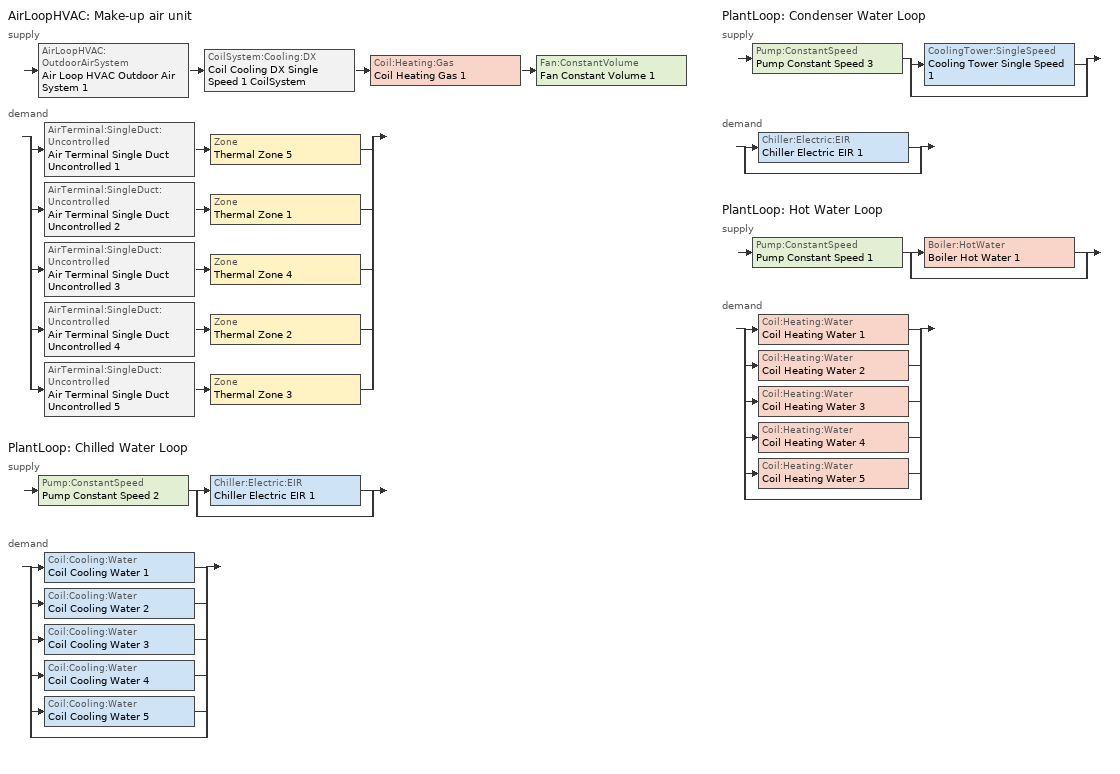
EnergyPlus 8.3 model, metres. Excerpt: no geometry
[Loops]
AirLoopHVAC 'Make-up air unit'
 supply: AirLoopHVAC:OutdoorAirSystem 'Air Loop HVAC Outdoor Air System 1' > CoilSystem:Cooling:DX 'Coil Cooling DX Single Speed 1 CoilSystem' > Coil:Heating:Gas 'Coil Heating Gas 1' > Fan:ConstantVolume 'Fan Constant Volume 1'
 demand: split
  | AirTerminal:SingleDuct:Uncontrolled 'Air Terminal Single Duct Uncontrolled 1' > Zone 'Thermal Zone 5'
  | AirTerminal:SingleDuct:Uncontrolled 'Air Terminal Single Duct Uncontrolled 2' > Zone 'Thermal Zone 1'
  | AirTerminal:SingleDuct:Uncontrolled 'Air Terminal Single Duct Uncontrolled 3' > Zone 'Thermal Zone 4'
  | AirTerminal:SingleDuct:Uncontrolled 'Air Terminal Single Duct Uncontrolled 4' > Zone 'Thermal Zone 2'
  | AirTerminal:SingleDuct:Uncontrolled 'Air Terminal Single Duct Uncontrolled 5' > Zone 'Thermal Zone 3'
PlantLoop 'Chilled Water Loop'
 supply: Pump:ConstantSpeed 'Pump Constant Speed 2' > split
  | Chiller:Electric:EIR 'Chiller Electric EIR 1'
  | bypass
 demand: split
  | Coil:Cooling:Water 'Coil Cooling Water 1'
  | Coil:Cooling:Water 'Coil Cooling Water 2'
  | Coil:Cooling:Water 'Coil Cooling Water 3'
  | Coil:Cooling:Water 'Coil Cooling Water 4'
  | Coil:Cooling:Water 'Coil Cooling Water 5'
  | bypass
PlantLoop 'Condenser Water Loop'
 supply: Pump:ConstantSpeed 'Pump Constant Speed 3' > split
  | CoolingTower:SingleSpeed 'Cooling Tower Single Speed 1'
  | bypass
 demand: split
  | Chiller:Electric:EIR 'Chiller Electric EIR 1'
  | bypass
PlantLoop 'Hot Water Loop'
 supply: Pump:ConstantSpeed 'Pump Constant Speed 1' > split
  | Boiler:HotWater 'Boiler Hot Water 1'
  | bypass
 demand: split
  | Coil:Heating:Water 'Coil Heating Water 1'
  | Coil:Heating:Water 'Coil Heating Water 2'
  | Coil:Heating:Water 'Coil Heating Water 3'
  | Coil:Heating:Water 'Coil Heating Water 4'
  | Coil:Heating:Water 'Coil Heating Water 5'
  | bypass
[ZoneControl:Thermostat] Control Object Type 1=ThermostatSetpoint:DualSetpoint; Control Name 1=Small Office Thermostat
Name | Zone or ZoneList | Control Type Schedule
Thermal Zone 1 Thermostat | Thermal Zone 1 | Thermal Zone 1 Thermostat Schedule
Thermal Zone 2 Thermostat | Thermal Zone 2 | Thermal Zone 2 Thermostat Schedule
Thermal Zone 3 Thermostat | Thermal Zone 3 | Thermal Zone 3 Thermostat Schedule
Thermal Zone 4 Thermostat | Thermal Zone 4 | Thermal Zone 4 Thermostat Schedule
Thermal Zone 5 Thermostat | Thermal Zone 5 | Thermal Zone 5 Thermostat Schedule
[ThermostatSetpoint:DualSetpoint]
Small Office Thermostat: Heating Setpoint Temperature Schedule=Small Office HtgSetp; Cooling Setpoint Temperature Schedule=Small Office ClgSetp
[Fan:ConstantVolume] Availability Schedule=Always On Discrete; Maximum Flow Rate {m3/s}=AutoSize; Motor Efficiency=0.9; Motor In Airstream Fraction=1
Name | Fan Total Efficiency | Pressure Rise {Pa}
Fan Constant Volume 3; Fan Constant Volume 5; Fan Constant Volume 6; Fan Constant Volume 4; Fan Constant Volume 2 | 0.7 | 250
Fan Constant Volume 1 | 0.4 | 640
[Coil:Cooling:Water] Availability Schedule=Always On Discrete; Design Water Flow Rate {m3/s}=Autosize; Design Air Flow Rate {m3/s}=Autosize; Design Inlet Water Temperature {C}=Autosize; Design Inlet Air Temperature {C}=Autosize; Design Outlet Air Temperature {C}=Autosize; Design Inlet Air Humidity Ratio {kgWater/kgDryAir}=Autosize; Design Outlet Air Humidity Ratio {kgWater/kgDryAir}=Autosize; Type of Analysis=SimpleAnalysis; Heat Exchanger Configuration=CounterFlow
Coil Cooling Water 2; Coil Cooling Water 4; Coil Cooling Water 5; Coil Cooling Water 3; Coil Cooling Water 1
[Coil:Heating:Water] Availability Schedule=Always On Discrete; U-Factor Times Area Value {W/K}=Autosize; Maximum Water Flow Rate {m3/s}=Autosize; Performance Input Method=UFactorTimesAreaAndDesignWaterFlowRate; Rated Capacity {W}=Autosize; Rated Inlet Water Temperature {C}=82.2; Rated Inlet Air Temperature {C}=16.6; Rated Outlet Water Temperature {C}=71.1; Rated Outlet Air Temperature {C}=32.2; Rated Ratio for Air and Water Convection=0.5
Coil Heating Water 2; Coil Heating Water 4; Coil Heating Water 5; Coil Heating Water 3; Coil Heating Water 1
[ZoneHVAC:FourPipeFanCoil] Availability Schedule=Always On Discrete; Capacity Control Method=ConstantFanVariableFlow; Maximum Supply Air Flow Rate {m3/s}=Autosize; Maximum Outdoor Air Flow Rate {m3/s}=Autosize; Maximum Cold Water Flow Rate {m3/s}=Autosize; Maximum Hot Water Flow Rate {m3/s}=Autosize
Name | Supply Air Fan | Cooling Coil | Heating Coil
Zone HVAC Four Pipe Fan Coil 2 | Fan Constant Volume 3 | Coil Cooling Water 2 | Coil Heating Water 2
Zone HVAC Four Pipe Fan Coil 4 | Fan Constant Volume 5 | Coil Cooling Water 4 | Coil Heating Water 4
Zone HVAC Four Pipe Fan Coil 5 | Fan Constant Volume 6 | Coil Cooling Water 5 | Coil Heating Water 5
Zone HVAC Four Pipe Fan Coil 3 | Fan Constant Volume 4 | Coil Cooling Water 3 | Coil Heating Water 3
Zone HVAC Four Pipe Fan Coil 1 | Fan Constant Volume 2 | Coil Cooling Water 1 | Coil Heating Water 1
[AirTerminal:SingleDuct:Uncontrolled] Availability Schedule=Always On Discrete; Maximum Air Flow Rate {m3/s}=AutoSize
Air Terminal Single Duct Uncontrolled 2; Air Terminal Single Duct Uncontrolled 4; Air Terminal Single Duct Uncontrolled 5; Air Terminal Single Duct Uncontrolled 3; Air Terminal Single Duct Uncontrolled 1
[Zone equipment]
Thermal Zone 1: Zone HVAC Four Pipe Fan Coil 2, Air Terminal Single Duct Uncontrolled 2
Thermal Zone 2: Zone HVAC Four Pipe Fan Coil 4, Air Terminal Single Duct Uncontrolled 4
Thermal Zone 3: Zone HVAC Four Pipe Fan Coil 5, Air Terminal Single Duct Uncontrolled 5
Thermal Zone 4: Zone HVAC Four Pipe Fan Coil 3, Air Terminal Single Duct Uncontrolled 3
Thermal Zone 5: Zone HVAC Four Pipe Fan Coil 1, Air Terminal Single Duct Uncontrolled 1
[Sizing:Zone] Zone Cooling Design Supply Air Temperature Input Method=SupplyAirTemperature; Zone Cooling Design Supply Air Temperature {C}=14; Zone Heating Design Supply Air Temperature Input Method=SupplyAirTemperature; Zone Heating Design Supply Air Temperature {C}=40; Zone Cooling Design Supply Air Humidity Ratio {kgWater/kgDryAir}=0.0085; Zone Heating Design Supply Air Humidity Ratio {kgWater/kgDryAir}=0.008; Design Specification Outdoor Air Object=SmallOffice Outdoor Air; Cooling Design Air Flow Method=DesignDay; Cooling Design Air Flow Rate {m3/s}=0; Cooling Minimum Air Flow per Zone Floor Area {m3/s-m2}=0.000762; Cooling Minimum Air Flow {m3/s}=0; Cooling Minimum Air Flow Fraction=0; Heating Design Air Flow Method=DesignDay; Heating Design Air Flow Rate {m3/s}=0; Heating Maximum Air Flow per Zone Floor Area {m3/s-m2}=0.002032; Heating Maximum Air Flow {m3/s}=0.141576; Heating Maximum Air Flow Fraction=0.3
Name | Design Specification Zone Air Distribution Object
Thermal Zone 1 | Thermal Zone 1 Design Spec Zone Air Dist
Thermal Zone 2 | Thermal Zone 2 Design Spec Zone Air Dist
Thermal Zone 3 | Thermal Zone 3 Design Spec Zone Air Dist
Thermal Zone 4 | Thermal Zone 4 Design Spec Zone Air Dist
Thermal Zone 5 | Thermal Zone 5 Design Spec Zone Air Dist
[DesignSpecification:ZoneAirDistribution] Zone Air Distribution Effectiveness in Cooling Mode=1; Zone Air Distribution Effectiveness in Heating Mode=1
Thermal Zone 1 Design Spec Zone Air Dist; Thermal Zone 2 Design Spec Zone Air Dist; Thermal Zone 3 Design Spec Zone Air Dist; Thermal Zone 4 Design Spec Zone Air Dist; Thermal Zone 5 Design Spec Zone Air Dist
[Controller:MechanicalVentilation]
Controller Mechanical Ventilation 1: Availability Schedule=Always On Discrete; Demand Controlled Ventilation=No; System Outdoor Air Method=ZoneSum; Zone Name 1=Thermal Zone 1; Design Specification Outdoor Air Object Name 1=SmallOffice Outdoor Air; Design Specification Zone Air Distribution Object Name 1=Thermal Zone 1 Design Spec Zone Air Dist; Zone Name 2=Thermal Zone 2; Design Specification Outdoor Air Object Name 2=SmallOffice Outdoor Air; Design Specification Zone Air Distribution Object Name 2=Thermal Zone 2 Design Spec Zone Air Dist; Zone Name 3=Thermal Zone 3; Design Specification Outdoor Air Object Name 3=SmallOffice Outdoor Air; Design Specification Zone Air Distribution Object Name 3=Thermal Zone 3 Design Spec Zone Air Dist; Zone Name 4=Thermal Zone 4; Design Specification Outdoor Air Object Name 4=SmallOffice Outdoor Air; Design Specification Zone Air Distribution Object Name 4=Thermal Zone 4 Design Spec Zone Air Dist; Zone Name 5=Thermal Zone 5; Design Specification Outdoor Air Object Name 5=SmallOffice Outdoor Air; Design Specification Zone Air Distribution Object Name 5=Thermal Zone 5 Design Spec Zone Air Dist
[DesignSpecification:OutdoorAir]
SmallOffice Outdoor Air: Outdoor Air Method=Sum; Outdoor Air Flow per Person {m3/s-person}=0.0107645; Outdoor Air Flow per Zone Floor Area {m3/s-m2}=0; Outdoor Air Flow per Zone {m3/s}=0; Outdoor Air Flow Air Changes per Hour {1/hr}=0
[AirLoopHVAC]
Make-up air unit: Design Supply Air Flow Rate {m3/s}=AutoSize
[Sizing:System]
Make-up air unit: Type of Load to Size On=Sensible; Design Outdoor Air Flow Rate {m3/s}=Autosize; Central Heating Maximum System Air Flow Ratio=1; Preheat Design Temperature {C}=7; Preheat Design Humidity Ratio {kgWater/kgDryAir}=0.008; Precool Design Temperature {C}=12.8; Precool Design Humidity Ratio {kgWater/kgDryAir}=0.008; Central Cooling Design Supply Air Temperature {C}=13; Central Heating Design Supply Air Temperature {C}=12.8; Type of Zone Sum to Use=NonCoincident; 100% Outdoor Air in Cooling=No; 100% Outdoor Air in Heating=No; Central Cooling Design Supply Air Humidity Ratio {kgWater/kgDryAir}=0.008; Central Heating Design Supply Air Humidity Ratio {kgWater/kgDryAir}=0.008; Cooling Supply Air Flow Rate Method=DesignDay; Cooling Supply Air Flow Rate {m3/s}=0; Cooling Supply Air Flow Rate Per Floor Area {m3/s-m2}=0.00996765; Cooling Fraction of Autosized Cooling Supply Air Flow Rate=1; Cooling Supply Air Flow Rate Per Unit Cooling Capacity {m3/s-W}=3.94755e-05; Heating Supply Air Flow Rate Method=DesignDay; Heating Supply Air Flow Rate {m3/s}=0; Heating Supply Air Flow Rate Per Floor Area {m3/s-m2}=0.00996765; Heating Fraction of Autosized Heating Supply Air Flow Rate=1; Heating Fraction of Autosized Cooling Supply Air Flow Rate=1; Heating Supply Air Flow Rate Per Unit Heating Capacity {m3/s-W}=3.15882e-05; System Outdoor Air Method=ZoneSum; Zone Maximum Outdoor Air Fraction=1; Cooling Design Capacity Method=CoolingDesignCapacity; Cooling Design Capacity {W}=Autosize; Cooling Design Capacity Per Floor Area {W/m2}=234.7; Fraction of Autosized Cooling Design Capacity=1; Heating Design Capacity Method=HeatingDesignCapacity; Heating Design Capacity {W}=Autosize; Heating Design Capacity Per Floor Area {W/m2}=157; Fraction of Autosized Heating Design Capacity=1; Central Cooling Capacity Control Method=OnOff
[Controller:OutdoorAir]
Controller Outdoor Air 1: Minimum Outdoor Air Flow Rate {m3/s}=Autosize; Maximum Outdoor Air Flow Rate {m3/s}=Autosize; Economizer Control Type=DifferentialEnthalpy; Economizer Control Action Type=ModulateFlow; Economizer Maximum Limit Dry-Bulb Temperature {C}=28; Economizer Maximum Limit Enthalpy {J/kg}=64000; Economizer Minimum Limit Dry-Bulb Temperature {C}=-100; Lockout Type=NoLockout; Minimum Limit Type=FixedMinimum; Mechanical Ventilation Controller=Controller Mechanical Ventilation 1; High Humidity Control=No; Control High Indoor Humidity Based on Outdoor Humidity Ratio=Yes; Heat Recovery Bypass Control Type=BypassWhenWithinEconomizerLimits
[HeatExchanger:AirToAir:SensibleAndLatent]
Heat Exchanger Air To Air Sensible And Latent 1: Availability Schedule=Always On Discrete; Nominal Supply Air Flow Rate {m3/s}=Autosize; Sensible Effectiveness at 100% Heating Air Flow=0.5; Latent Effectiveness at 100% Heating Air Flow=0; Sensible Effectiveness at 75% Heating Air Flow=0.5; Latent Effectiveness at 75% Heating Air Flow=0; Sensible Effectiveness at 100% Cooling Air Flow=0.5; Latent Effectiveness at 100% Cooling Air Flow=0; Sensible Effectiveness at 75% Cooling Air Flow=0.5; Latent Effectiveness at 75% Cooling Air Flow=0; Nominal Electric Power {W}=0; Supply Air Outlet Temperature Control=No; Heat Exchanger Type=Plate; Frost Control Type=None; Threshold Temperature {C}=1.7; Economizer Lockout=Yes
[SetpointManager:MixedAir] Control Variable=Temperature
Node 51 OS Default SPM; Node 49 OS Default SPM; Node 48 OS Default SPM; Node 47 OS Default SPM
[CoilSystem:Cooling:DX]
Coil Cooling DX Single Speed 1 CoilSystem: Availability Schedule=Always On Discrete; Cooling Coil=Coil Cooling DX Single Speed 1
[Coil:Cooling:DX:SingleSpeed]
Coil Cooling DX Single Speed 1: Availability Schedule=Always On Discrete; Gross Rated Total Cooling Capacity {W}=Autosize; Gross Rated Sensible Heat Ratio=Autosize; Gross Rated Cooling COP {W/W}=3; Rated Air Flow Rate {m3/s}=Autosize; Rated Evaporator Fan Power Per Volume Flow Rate {W/(m3/s)}=773.3; Total Cooling Capacity Function of Temperature Curve=Curve Biquadratic 3; Total Cooling Capacity Function of Flow Fraction Curve=Curve Quadratic 2; Energy Input Ratio Function of Temperature Curve=Curve Biquadratic 4; Energy Input Ratio Function of Flow Fraction Curve=Curve Quadratic 3; Part Load Fraction Correlation Curve=Curve Cubic 2; Condenser Type=AirCooled; Evaporative Condenser Effectiveness=0; Crankcase Heater Capacity {W}=0; Maximum Outdoor Dry-Bulb Temperature for Crankcase Heater Operation {C}=0; Basin Heater Capacity {W/K}=0; Basin Heater Setpoint Temperature {C}=10
[Coil:Heating:Gas]
Coil Heating Gas 1: Availability Schedule=Always On Discrete; Gas Burner Efficiency=0.8; Nominal Capacity {W}=AutoSize; Parasitic Electric Load {W}=0; Parasitic Gas Load {W}=0
[SetpointManager:SingleZone:Reheat]
Setpoint Manager Single Zone Reheat 1: Control Variable=Temperature; Minimum Supply Air Temperature {C}=12.8; Maximum Supply Air Temperature {C}=13; Control Zone=Thermal Zone 5
[PlantLoop] Fluid Type=Water; Maximum Loop Temperature {C}=100; Minimum Loop Temperature {C}=0; Maximum Loop Flow Rate {m3/s}=Autosize; Minimum Loop Flow Rate {m3/s}=0; Plant Loop Volume {m3}=Autocalculate; Load Distribution Scheme=Optimal
Name | Plant Equipment Operation Scheme
Chilled Water Loop | Chilled Water Loop Operation Scheme List
Condenser Water Loop | Condenser Water Loop Operation Scheme List
Hot Water Loop | Hot Water Loop Operation Scheme List
[PlantEquipmentOperationSchemes] Control Scheme Schedule Name 1=Always On Discrete
Name | Control Scheme Object Type 1 | Control Scheme Name 1
Chilled Water Loop Operation Scheme List | PlantEquipmentOperation:CoolingLoad | Chilled Water Loop Cooling Operation Scheme
Condenser Water Loop Operation Scheme List | PlantEquipmentOperation:CoolingLoad | Condenser Water Loop Cooling Operation Scheme
Hot Water Loop Operation Scheme List | PlantEquipmentOperation:HeatingLoad | Hot Water Loop Heating Operation Scheme
[PlantEquipmentOperation:CoolingLoad] Load Range Lower Limit 1 {W}=0; Load Range Upper Limit 1 {W}=1000000000
Name | Range Equipment List Name 1
Chilled Water Loop Cooling Operation Scheme | Chilled Water Loop Cooling Equipment List
Condenser Water Loop Cooling Operation Scheme | Condenser Water Loop Cooling Equipment List
[PlantEquipmentList]
Chilled Water Loop Cooling Equipment List: Chiller:Electric:EIR, Chiller Electric EIR 1
Condenser Water Loop Cooling Equipment List: CoolingTower:SingleSpeed, Cooling Tower Single Speed 1
Hot Water Loop Heating Equipment List: Boiler:HotWater, Boiler Hot Water 1
[Sizing:Plant] Sizing Option=NonCoincident; Zone Timesteps in Averaging Window=1; Coincident Sizing Factor Mode=None
Name | Loop Type | Design Loop Exit Temperature {C} | Loop Design Temperature Difference {deltaC}
Chilled Water Loop | Cooling | 7 | 6
Condenser Water Loop | Condenser | 29 | 6
Hot Water Loop | Heating | 82 | 16
[Pump:ConstantSpeed] Rated Flow Rate {m3/s}=Autosize; Rated Pump Head {Pa}=179352; Rated Power Consumption {W}=Autosize; Motor Efficiency=0.9; Fraction of Motor Inefficiencies to Fluid Stream=0; Pump Control Type=Intermittent
Pump Constant Speed 2; Pump Constant Speed 3; Pump Constant Speed 1
[Chiller:Electric:EIR]
Chiller Electric EIR 1: Reference Capacity {W}=Autosize; Reference COP {W/W}=2.5; Reference Leaving Chilled Water Temperature {C}=6.67; Reference Entering Condenser Fluid Temperature {C}=29.4; Reference Chilled Water Flow Rate {m3/s}=Autosize; Reference Condenser Fluid Flow Rate {m3/s}=Autosize; Cooling Capacity Function of Temperature Curve=Curve Biquadratic 1; Electric Input to Cooling Output Ratio Function of Temperature Curve=Curve Biquadratic 2; Electric Input to Cooling Output Ratio Function of Part Load Ratio Curve=Curve Quadratic 1; Minimum Part Load Ratio=0.1; Maximum Part Load Ratio=1; Optimum Part Load Ratio=1; Minimum Unloading Ratio=0.2; Condenser Type=WaterCooled; Condenser Fan Power Ratio {W/W}=0; Fraction of Compressor Electric Consumption Rejected by Condenser=1; Leaving Chilled Water Lower Temperature Limit {C}=2; Chiller Flow Mode=NotModulated; Sizing Factor=1
[CoolingTower:SingleSpeed]
Cooling Tower Single Speed 1: Design Water Flow Rate {m3/s}=Autosize; Design Air Flow Rate {m3/s}=Autosize; Design Fan Power {W}=Autosize; Design U-Factor Times Area Value {W/K}=Autosize; Free Convection Air Flow Rate {m3/s}=Autosize; Free Convection U-Factor Times Area Value {W/K}=Autosize; Performance Input Method=UFactorTimesAreaAndDesignWaterFlowRate; Free Convection Capacity {W}=0; Basin Heater Capacity {W/K}=0; Basin Heater Setpoint Temperature {C}=2; Evaporation Loss Mode=LossFactor; Evaporation Loss Factor {percent/K}=0.2; Drift Loss Percent {percent}=0.008; Blowdown Calculation Mode=ConcentrationRatio; Blowdown Concentration Ratio=3; Capacity Control=FanCycling; Number of Cells=1; Cell Control=MinimalCell; Cell Minimum  Water Flow Rate Fraction=0.33; Cell Maximum Water Flow Rate Fraction=2.5; Sizing Factor=1
[PlantEquipmentOperation:HeatingLoad]
Hot Water Loop Heating Operation Scheme: Load Range Lower Limit 1 {W}=0; Load Range Upper Limit 1 {W}=1000000000; Range Equipment List Name 1=Hot Water Loop Heating Equipment List
[Boiler:HotWater]
Boiler Hot Water 1: Fuel Type=NaturalGas; Nominal Capacity {W}=Autosize; Nominal Thermal Efficiency=0.8; Efficiency Curve Temperature Evaluation Variable=LeavingBoiler; Normalized Boiler Efficiency Curve=Boiler Efficiency; Design Water Outlet Temperature {C}=82; Design Water Flow Rate {m3/s}=Autosize; Minimum Part Load Ratio=0; Maximum Part Load Ratio=1; Optimum Part Load Ratio=1; Water Outlet Upper Temperature Limit {C}=99; Boiler Flow Mode=ConstantFlow; Parasitic Electric Load {W}=0; Sizing Factor=1
[SetpointManager:Scheduled] Control Variable=Temperature
Name | Schedule
Setpoint Manager Scheduled 1 | CHW Temp
Setpoint Manager Scheduled 2 | CW Temp
[SetpointManager:OutdoorAirReset]
Setpoint Manager Outdoor Air Reset 1: Control Variable=Temperature; Setpoint at Outdoor Low Temperature {C}=82; Outdoor Low Temperature {C}=-16; Setpoint at Outdoor High Temperature {C}=60; Outdoor High Temperature {C}=0
[Schedule:Compact]
Thermal Zone 1 Thermostat Schedule; Thermal Zone 2 Thermostat Schedule; Thermal Zone 3 Thermostat Schedule; Thermal Zone 4 Thermostat Schedule; Thermal Zone 5 Thermostat Schedule: Through: 12/31, For: AllDays, Until: 24:00, 4
[Schedule:Day:Interval]
Small Office HtgSetp Rule 1 Day Schedule; Small Office HtgSetp Summer Design Day: No, 24:00, 15.6
Small Office HtgSetp Default Schedule: No, 06:00, 15.6, 22:00, 21, 24:00, 15.6
Small Office HtgSetp Rule 2 Day Schedule: No, 06:00, 15.6, 18:00, 21, 24:00, 15.6
Small Office HtgSetp Winter Design Day: No, 24:00, 21
Small Office ClgSetp Rule 1 Day Schedule; Small Office ClgSetp Winter Design Day: No, 24:00, 26.7
Small Office ClgSetp Default Schedule; Small Office ClgSetp Summer Design Day: No, 06:00, 26.7, 22:00, 24, 24:00, 26.7
Small Office ClgSetp Rule 2 Day Schedule: No, 06:00, 26.7, 18:00, 24, 24:00, 26.7
satCHW Temp 1; Schedule Day 3; sunCHW Temp 1; wkdCHW Temp 1: No, 01:00, 7, 02:00, 7, 03:00, 7, 04:00, 7, 05:00, 7, 06:00, 7, 07:00, 7, 08:00, 7, 09:00, 7, 10:00, 7, 11:00, 7, 12:00, 7, 13:00, 7, 14:00, 7, 15:00, 7, 16:00, 7, 17:00, 7, 18:00, 7, 19:00, 7, 20:00, 7, 21:00, 7, 22:00, 7, 23:00, 7, 24:00, 7
satCW Temp 1; Schedule Day 4; sunCW Temp 1; wkdCW Temp 1: No, 01:00, 29, 02:00, 29, 03:00, 29, 04:00, 29, 05:00, 29, 06:00, 29, 07:00, 29, 08:00, 29, 09:00, 29, 10:00, 29, 11:00, 29, 12:00, 29, 13:00, 29, 14:00, 29, 15:00, 29, 16:00, 29, 17:00, 29, 18:00, 29, 19:00, 29, 20:00, 29, 21:00, 29, 22:00, 29, 23:00, 29, 24:00, 29
[Schedule:Week:Daily]
Schedule:Week:Daily {0f1c9ee9-08a5-4325-9f2a-483d81af20cc}: Small Office HtgSetp Rule 1 Day Schedule, Small Office HtgSetp Default Schedule, Small Office HtgSetp Default Schedule, Small Office HtgSetp Default Schedule, Small Office HtgSetp Default Schedule, Small Office HtgSetp Default Schedule, Small Office HtgSetp Rule 2 Day Schedule, Small Office HtgSetp Default Schedule, Small Office HtgSetp Summer Design Day, Small Office HtgSetp Winter Design Day, Small Office HtgSetp Default Schedule, Small Office HtgSetp Default Schedule
Schedule:Week:Daily {3157da7f-9a20-4e33-87f5-178592208048}: Small Office ClgSetp Rule 1 Day Schedule, Small Office ClgSetp Default Schedule, Small Office ClgSetp Default Schedule, Small Office ClgSetp Default Schedule, Small Office ClgSetp Default Schedule, Small Office ClgSetp Default Schedule, Small Office ClgSetp Rule 2 Day Schedule, Small Office ClgSetp Default Schedule, Small Office ClgSetp Summer Design Day, Small Office ClgSetp Winter Design Day, Small Office ClgSetp Default Schedule, Small Office ClgSetp Default Schedule
Schedule:Week:Daily {2654c7ad-df7c-4048-b0d5-3a9d193d71c8}: sunCHW Temp 1, wkdCHW Temp 1, wkdCHW Temp 1, wkdCHW Temp 1, wkdCHW Temp 1, wkdCHW Temp 1, satCHW Temp 1, Schedule Day 3, Schedule Day 3, Schedule Day 3, Schedule Day 3, Schedule Day 3
Schedule:Week:Daily {991583ca-a910-473a-b3cd-fac1ce440753}: sunCW Temp 1, wkdCW Temp 1, wkdCW Temp 1, wkdCW Temp 1, wkdCW Temp 1, wkdCW Temp 1, satCW Temp 1, Schedule Day 4, Schedule Day 4, Schedule Day 4, Schedule Day 4, Schedule Day 4
[Schedule:Year]
Small Office HtgSetp: Schedule:Week:Daily {0f1c9ee9-08a5-4325-9f2a-483d81af20cc}, 1, 1, 12, 31
Small Office ClgSetp: Schedule:Week:Daily {3157da7f-9a20-4e33-87f5-178592208048}, 1, 1, 12, 31
CHW Temp: Schedule:Week:Daily {2654c7ad-df7c-4048-b0d5-3a9d193d71c8}, 1, 1, 12, 31
CW Temp: Schedule:Week:Daily {991583ca-a910-473a-b3cd-fac1ce440753}, 1, 1, 12, 31
[Schedule:Constant]
Always On Discrete: Hourly Value=1
[Curve:Biquadratic] Minimum Value of y {BasedOnField A3}=24
Name | Coefficient1 Constant | Coefficient2 x | Coefficient3 x**2 | Coefficient4 y | Coefficient5 y**2 | Coefficient6 x*y | Minimum Value of x {BasedOnField A2} | Maximum Value of x {BasedOnField A2} | Maximum Value of y {BasedOnField A3}
Curve Biquadratic 3 | 0.867905 | 0.0142459 | 0.000554364 | -0.00755748 | 3.3048e-05 | -0.000191808 | 13 | 24 | 46
Curve Biquadratic 4 | 0.116936 | 0.0284933 | -0.000411156 | 0.0214108 | 0.000161028 | -0.000679104 | 13 | 24 | 46
Curve Biquadratic 1 | 0.94418 | 0.0337102 | 9.75564e-05 | -0.00322114 | -4.91832e-05 | -0.000177584 | 5 | 10 | 35
Curve Biquadratic 2 | 0.727393 | -0.0118922 | 0.000541177 | 0.00187934 | 0.000473461 | -0.000711472 | 5 | 10 | 35
[Curve:Quadratic] Minimum Value of x {BasedOnField A2}=0; Maximum Value of x {BasedOnField A2}=1
Name | Coefficient1 Constant | Coefficient2 x | Coefficient3 x**2
Curve Quadratic 2; Curve Quadratic 3 | 1 | 0 | 0
Curve Quadratic 1 | 0.0441196 | 0.640367 | 0.319555
[Curve:Cubic] Maximum Value of x {BasedOnField A2}=1
Name | Coefficient1 Constant | Coefficient2 x | Coefficient3 x**2 | Coefficient4 x**3 | Minimum Value of x {BasedOnField A2} | Input Unit Type for X | Output Unit Type
Curve Cubic 2 | 0.0277 | 4.9151 | -8.184 | 4.2702 | 0.7
Boiler Efficiency | 0.2901 | 2.6664 | -3.764 | 1.8241 | 0 | Dimensionless | Dimensionless
